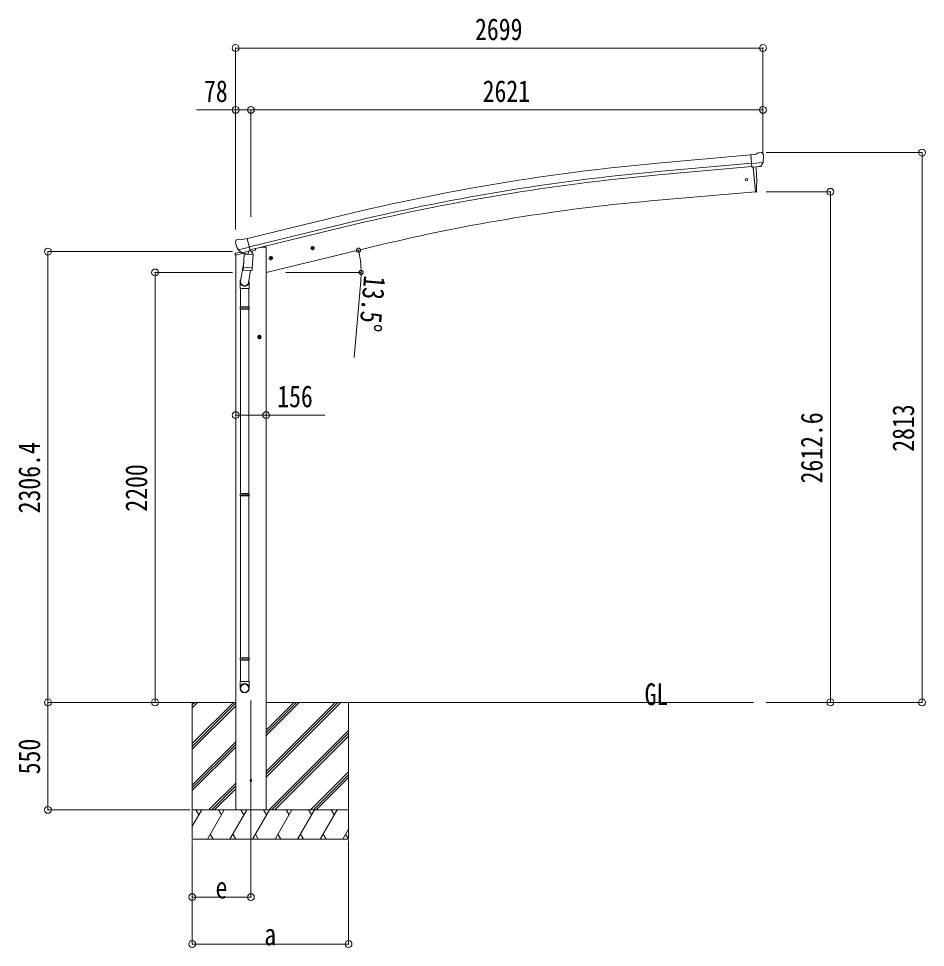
# Model space of a CAD drawing. Units: millimetres at full size. Extents: x -9783 to 33754, y -10064 to 6752.
# Drawn here: x 21726 to 26368, y -10064 to -5311 of the extents above; entities that cross this region are included whole.
import ezdxf
from ezdxf.enums import TextEntityAlignment as Align

# ---------------------------------------------------------------- set-up
doc = ezdxf.new("R2010")
doc.units = ezdxf.units.MM
doc.header["$LTSCALE"] = 35
doc.header["$PDMODE"] = 32
doc.header["$PDSIZE"] = 35
for name, color, linetype, lineweight in [('0-0_0', 7, 'Continuous', 9), ('0-1_本体', 4, 'Continuous', 9), ('0-2_部品', 7, 'Continuous', 9), ('0-8_PARTS2', 2, 'Continuous', 9), ('0-A_寸法', 6, 'Continuous', 9)]:
    doc.layers.add(name, color=color, linetype=linetype, lineweight=lineweight)
doc.styles.add('ＭＳ ゴシック', font='')
doc.styles.get('ＭＳ ゴシック').set_extended_font_data('MS Gothic')

msp = doc.modelspace()

# ---------------------------------------------------------------- linework, layer by layer
at = {"layer": '0-0_0', "color": 6}
for p, q in [((26350.91, -8810.32), (26350.91, -5997.32)), ((25881.9, -6197.72), (25881.9, -8810.32))]:
    msp.add_line(p, q, dxfattribs=at)
at = {"layer": '0-0_0'}
for p, q in [((22241.36, -8810.32), (22837.69, -8810.32)), ((22615.44, -8810.32), (22615.44, -9510.32)), ((22615.44, -9021.55), (22826.67, -8810.32)), ((22615.44, -8837.7), (22642.83, -8810.32)), ((22615.44, -8823.56), (22628.68, -8810.32)), ((22615.44, -9035.69), (22837.69, -8813.44)), ((22615.44, -9049.83), (22837.69, -8827.58)), ((22993.19, -9192.58), (23375.46, -8810.32)), ((22993.19, -9164.3), (23347.17, -8810.32)), ((22993.19, -9178.44), (23361.32, -8810.32)), ((22993.19, -8980.45), (23163.33, -8810.32)), ((22993.19, -8966.31), (23149.18, -8810.32)), ((22993.19, -8952.17), (23135.04, -8810.32)), ((22993.19, -8810.32), (25487.92, -8810.32)), ((23415.44, -8810.32), (23415.44, -9510.32)), ((23009.3, -9360.32), (23415.44, -8954.18)), ((23023.44, -9360.32), (23415.44, -8968.32)), ((23037.59, -9360.32), (23415.44, -8982.47)), ((22615.44, -9233.68), (22837.69, -9011.43)), ((22615.44, -9247.82), (22837.69, -9025.57)), ((22615.44, -9261.96), (22837.69, -9039.71)), ((23221.43, -9360.32), (23415.44, -9166.31)), ((23235.58, -9360.32), (23415.44, -9180.45)), ((23249.72, -9360.32), (23415.44, -9194.6)), ((22700.93, -9360.32), (22837.69, -9223.56)), ((22715.08, -9360.32), (22837.69, -9237.7)), ((22729.22, -9360.32), (22837.69, -9251.85)), ((23415.44, -9360.32), (22615.44, -9360.32)), ((22615.44, -9444.15), (22663.85, -9360.32)), ((22648.84, -9386.3), (22633.84, -9360.32)), ((22692.71, -9510.32), (22779.31, -9360.32)), ((22764.31, -9386.3), (22749.31, -9360.32)), ((22808.18, -9510.32), (22894.78, -9360.32)), ((22879.78, -9386.3), (22864.78, -9360.32)), ((22923.65, -9510.32), (23010.25, -9360.32)), ((22995.25, -9386.3), (22980.25, -9360.32)), ((23039.12, -9510.32), (23125.72, -9360.32)), ((23110.72, -9386.3), (23095.72, -9360.32)), ((23154.59, -9510.32), (23241.19, -9360.32)), ((23211.19, -9360.32), (23226.19, -9386.3)), ((23270.06, -9510.32), (23356.66, -9360.32)), ((23341.66, -9386.3), (23326.66, -9360.32)), ((22707.71, -9484.34), (22722.71, -9510.32)), ((22823.18, -9484.34), (22838.18, -9510.32)), ((22938.65, -9484.34), (22953.65, -9510.32)), ((23054.12, -9484.34), (23069.12, -9510.32)), ((23169.59, -9484.34), (23184.59, -9510.32)), ((23285.06, -9484.34), (23300.06, -9510.32)), ((23385.53, -9510.32), (23415.44, -9458.51)), ((23400.53, -9484.34), (23415.53, -9510.32)), ((22615.44, -9510.32), (23415.44, -9510.32))]:
    msp.add_line(p, q, dxfattribs=at)
at = {"layer": '0-1_本体'}
for p, q in [((25474.68, -6007.91), (24997.17, -6051.12)), ((25478.44, -6050.91), (25001.06, -6094.1)), ((25479.91, -6067.69), (25002.57, -6110.87)), ((25487.15, -6070.07), (25498.31, -6197.68)), ((24960.36, -6244.74), (25498.31, -6197.68)), ((22897.84, -6436.73), (23380.72, -6319.25)), ((22907.92, -6478.7), (23390.93, -6361.23)), ((22911.85, -6495.08), (23394.91, -6377.59)), ((22973.32, -6480.32), (22939.81, -6488.36)), ((22993.32, -6480.32), (22973.32, -6480.32)), ((22993.32, -6610.32), (23578.99, -6469.71)), ((22993.32, -6480.32), (22993.32, -9360.32)), ((22837.82, -6520.03), (22837.82, -9360.32)), ((22958.82, -6932.31), (22952.32, -6936.07)), ((22952.32, -6936.07), (22952.32, -6943.57)), ((22958.82, -6949.82), (22958.82, -6929.82)), ((22965.32, -6936.07), (22958.82, -6932.31)), ((22968.82, -6939.82), (22948.82, -6939.82)), ((22952.32, -6943.57), (22958.82, -6947.33))]:
    msp.add_line(p, q, dxfattribs=at)
at = {"layer": '0-1_本体', "color": 6}
msp.add_line((22993.57, -7340.5), (22837.57, -7340.5), dxfattribs=at)
at = {"layer": '0-1_本体'}
msp.add_lwpolyline([(22958.82, -6947.33), (22965.32, -6943.57), (22965.32, -6936.07)], dxfattribs=at)
for radius in [8.5, 7.7, 6.5]:
    msp.add_circle((22958.82, -6939.82), radius, dxfattribs=at)
for centre, radius, start, end in [((25993.29, -17061.12), 11054.98, 95.16866, 103.66973), ((25993.29, -17061.12), 11011.82, 95.16974, 103.66973), ((25993.29, -17061.12), 10994.98, 95.16974, 103.66973), ((25783.35, -15651.52), 9442.71, 95.00001, 103.5)]:
    msp.add_arc(centre, radius, start, end, dxfattribs=at)
at = {"layer": '0-2_部品'}
for p, q in [((25501.19, -6005.03), (25474.62, -6007.35)), ((25480.28, -6072.02), (25474.62, -6007.35)), ((25501.19, -6005.03), (25512.91, -5998.26)), ((25527.81, -5996.68), (25514.14, -5997.87)), ((25536.94, -6002.43), (25531.46, -5997.83)), ((25538.01, -6004.47), (25538.12, -6005.81)), ((25537.48, -6047.32), (25478.57, -6052.47)), ((25490.24, -6071.14), (25480.28, -6072.02)), ((25487.25, -6071.41), (25498.41, -6199.01)), ((25523.84, -6068.2), (25516.14, -6068.88)), ((25526.23, -6066.81), (25537.17, -6047.87)), ((25498.41, -6199.01), (25500.47, -6198.76)), ((22836.26, -6453.87), (22836.53, -6455.02)), ((22840.48, -6445.29), (22836.62, -6451.59)), ((22843.57, -6443.04), (22856.76, -6439.88)), ((22871.31, -6442.55), (22858.05, -6439.86)), ((22871.31, -6442.55), (22897.25, -6436.33)), ((22863.64, -6506.1), (22837.43, -6512.39)), ((22850.31, -6494.17), (22907.82, -6480.37)), ((22867.16, -6509.09), (22850.79, -6494.59)), ((22869.87, -6509.65), (22877.39, -6507.85)), ((22870.71, -6509.55), (22872.24, -6509.18)), ((22872.24, -6509.18), (22908.94, -6500.37)), ((22874.08, -6509.41), (22874.03, -6510.15)), ((22874.78, -6511.19), (22900.6, -6517.62)), ((22902.99, -6502.19), (22901.97, -6516.8)), ((22908.94, -6500.37), (22910.47, -6500)), ((22912.03, -6497.9), (22912.97, -6497.96)), ((22912.97, -6497.96), (22926.28, -6513.28)), ((22916.96, -6502.56), (22935.85, -6498.02)), ((22939.69, -6489.84), (22939.69, -6493.16)), ((23221.93, -6488.06), (23241.37, -6483.39)), ((23226.48, -6480.28), (23224.35, -6487.48)), ((23233.78, -6478.53), (23226.48, -6480.28)), ((23233.98, -6495.45), (23229.32, -6476.01)), ((23238.95, -6483.98), (23233.78, -6478.53)), ((23236.82, -6491.17), (23238.95, -6483.98)), ((22835.13, -6522.2), (22877.84, -6511.95)), ((22835.13, -6515.31), (22835.13, -6522.2)), ((22878.76, -6558.61), (22862.84, -6654.78)), ((22881.7, -6516.54), (22877.03, -6583.37)), ((22927.39, -6519.73), (22881.7, -6516.54)), ((22883.47, -6513.36), (22883.24, -6516.64)), ((22922.71, -6586.57), (22927.39, -6519.73)), ((22926.28, -6513.28), (22925.84, -6519.62)), ((23008, -6539.42), (23027.45, -6534.75)), ((23012.56, -6531.64), (23010.43, -6538.84)), ((23019.86, -6529.89), (23012.56, -6531.64)), ((23020.06, -6546.81), (23015.39, -6527.36)), ((23025.03, -6535.34), (23019.86, -6529.89)), ((23022.89, -6542.53), (23025.03, -6535.34)), ((22876.17, -6595.84), (22877.04, -6583.37)), ((22876.56, -6597.2), (22876.56, -6597.2)), ((22922.71, -6586.57), (22877.03, -6583.37)), ((22878.01, -6597.98), (22919.71, -6600.89)), ((22914.28, -6600.51), (22903.55, -6664.1)), ((22922.7, -6586.57), (22921.81, -6599.26)), ((22860.69, -6691.94), (22860.69, -6657.59)), ((22906.69, -6691.94), (22860.69, -6691.94)), ((22862.69, -6691.94), (22862.69, -6785.94)), ((22904.69, -6691.94), (22904.69, -6785.94)), ((22906.69, -6657.28), (22906.69, -6691.94)), ((22860.69, -6787.94), (22861.69, -6785.94)), ((22906.69, -6787.94), (22860.69, -6787.94)), ((22906.69, -6795.94), (22860.69, -6795.94)), ((22905.69, -6785.94), (22861.69, -6785.94)), ((22906.69, -6787.94), (22905.69, -6785.94)), ((22906.69, -6795.94), (22905.69, -6797.94)), ((22906.69, -6787.94), (22906.69, -6795.94)), ((22905.69, -6797.94), (22861.69, -6797.94)), ((22862.69, -6797.94), (22862.69, -7742.13)), ((22904.69, -6797.94), (22904.69, -7742.13)), ((22959.19, -6934.49), (22952.69, -6938.25)), ((22952.69, -6938.25), (22952.69, -6945.75)), ((22959.19, -6952), (22959.19, -6932)), ((22965.69, -6938.25), (22959.19, -6934.49)), ((22969.19, -6942), (22949.19, -6942)), ((22952.69, -6945.75), (22959.19, -6949.51)), ((22860.69, -7744.13), (22861.69, -7742.13)), ((22906.69, -7744.13), (22860.69, -7744.13)), ((22905.69, -7742.13), (22861.69, -7742.13)), ((22906.69, -7744.13), (22905.69, -7742.13)), ((22906.69, -7744.13), (22906.69, -7752.13)), ((22906.69, -7752.13), (22860.69, -7752.13)), ((22905.69, -7754.13), (22861.69, -7754.13)), ((22862.69, -7754.13), (22862.69, -8582.31)), ((22904.69, -7754.13), (22904.69, -8582.31)), ((22906.69, -7752.13), (22905.69, -7754.13)), ((22860.69, -8584.31), (22861.69, -8582.31)), ((22906.69, -8584.31), (22860.69, -8584.31)), ((22906.69, -8592.31), (22860.69, -8592.31)), ((22905.69, -8582.31), (22861.69, -8582.31)), ((22905.69, -8594.31), (22861.69, -8594.31)), ((22862.69, -8594.31), (22862.69, -8704.31)), ((22904.69, -8594.31), (22904.69, -8704.31)), ((22906.69, -8584.31), (22905.69, -8582.31)), ((22906.69, -8592.31), (22905.69, -8594.31)), ((22906.69, -8584.31), (22906.69, -8592.31)), ((22860.69, -8738.45), (22860.69, -8704.31)), ((22906.69, -8704.31), (22860.69, -8704.31)), ((22906.69, -8738.45), (22906.69, -8704.31))]:
    msp.add_line(p, q, dxfattribs=at)
for points in [[(25490.24, -6071.14), (25490.51, -6071.21), (25515.88, -6068.99), (25516.14, -6068.88)], [(25537.56, -6046.69), (25537.27, -6047.67), (25537.17, -6047.87)], [(22902.67, -6501.78), (22912.4, -6499.44), (22897.25, -6436.33)], [(22850.04, -6493.6), (22850.63, -6494.44), (22850.79, -6494.59)], [(22902.67, -6501.78), (22902.44, -6501.93), (22877.67, -6507.88), (22877.39, -6507.85)], [(23224.35, -6487.48), (23229.52, -6492.93), (23236.82, -6491.17)], [(23010.43, -6538.84), (23015.6, -6544.28), (23022.89, -6542.53)], [(22860.69, -6787.94), (22860.69, -6795.94), (22861.69, -6797.94)], [(22959.19, -6949.51), (22965.69, -6945.75), (22965.69, -6938.25)], [(22860.69, -7744.13), (22860.69, -7752.13), (22861.69, -7754.13)], [(22860.69, -8584.31), (22860.69, -8592.31), (22861.69, -8594.31)]]:
    msp.add_lwpolyline(points, dxfattribs=at)
for centre, radius in [((25452.73, -6135.75), 6.5), ((23231.65, -6485.73), 8.5), ((23231.65, -6485.73), 7.7), ((23231.65, -6485.73), 6.5), ((23017.73, -6537.09), 8.5), ((23017.73, -6537.09), 7.7), ((23017.73, -6537.09), 6.5), ((22959.19, -6942), 8.5), ((22959.19, -6942), 7.7), ((22959.19, -6942), 6.5)]:
    msp.add_circle(centre, radius, dxfattribs=at)
at = {"layer": '0-2_部品', "color": 4}
msp.add_circle((22915.57, -9210.32), 4.5, dxfattribs=at)
at = {"layer": '0-2_部品'}
for centre, radius, start, end in [((25514.41, -6000.86), 3, 95, 120), ((25528.24, -6001.66), 5, 50.00648, 94.99352), ((25336.5, -6023.45), 202.4, 353.4085, 5), ((24604.65, -6143.19), 900, 356.63919, 4.64986), ((25500.11, -6195.78), 3, 277, 356.63919), ((23033.34, -6407.77), 202.4, 193.5, 205.09125), ((22844.74, -6447.91), 5, 103.5, 148.5), ((22857.46, -6442.8), 3, 78.5, 103.5), ((22870.59, -6509.06), 0.5, 248.23754, 283.5), ((22873.58, -6509.37), 0.5, 356, 103.5), ((22875.02, -6510.22), 1, 176, 256), ((22903.59, -6502.27), 0.604, 100.59842, 172.20595), ((22910.36, -6499.51), 0.5, 283.5, 318.76246), ((22934.69, -6493.16), 5, 283.5, 0), ((22838.13, -6515.31), 3, 103.5, 180), ((22900.95, -6516.65), 1.03, 250.03897, 351.96569), ((22878.11, -6596.01), 1.95, 175.04017, 217.47766), ((22878.15, -6595.98), 2, 217.40962, 266), ((22919.85, -6598.9), 2, 266, 349.46843), ((22890.69, -6657.59), 30, 177.45142, 180)]:
    msp.add_arc(centre, radius, start, end, dxfattribs=at)
for centre, major_axis, ratio, start_param, end_param in [((25542.33, -6000.43), (-15.35, 3.44), 0.101033, 5.9751426, 5.9753737), ((25535.01, -6004.73), (2.71, -1.31), 0.997474, 0.5366567, 1.3225652), ((25523.58, -6065.21), (1.62, -2.54), 0.997631, 5.8041905, 5.8929484), ((25523.51, -6065.1), (-3.5, 2.17), 0.650902, 2.1145521, 2.1873627), ((25523.63, -6065.3), (1.62, -2.54), 0.997631, 5.965759, 6.7621801), ((22839.18, -6453.16), (-1.57, -2.57), 0.99628, 4.712389, 5.4996506), ((22869.15, -6506.83), (-0.73, -2.92), 0.997631, 5.8041905, 6.6006116), ((22869.21, -6506.6), (2.63, 3.16), 0.650902, 4.0958226, 4.1686332), ((22869.18, -6506.73), (-0.73, -2.92), 0.997631, 0.3902369, 0.4789948), ((22883.69, -6657.28), (23, 0), 0.996195, 2.5560258, 6.5663028), ((22883.69, -6657.28), (21, 0), 0.996195, 2.9349147, 5.9512394), ((22883.69, -8736.71), (-23, 0), 0.996195, 3.1415927, 6.2831853), ((22883.69, -8738.45), (-23, 0), 0.996195, 3.1415927, 6.2831853), ((22883.69, -8738.45), (0, -23.43), 0.981806, 4.712389, 7.8539816)]:
    msp.add_ellipse(centre, major_axis=major_axis, ratio=ratio, start_param=start_param, end_param=end_param, dxfattribs=at)
msp.add_ellipse((22883.69, -8738.45), major_axis=(21, 0), ratio=0.996195, dxfattribs=at)
at = {"layer": '0-8_PARTS2'}
msp.add_line((22915.57, -8801.11), (22915.57, -9560.32), dxfattribs=at)
at = {"layer": '0-A_寸法'}
for p, q in [((22837.57, -5461.96), (25536.57, -5461.96)), ((25536.57, -5461.96), (25536.57, -5778.58)), ((22837.57, -5778.58), (22837.57, -6390.81)), ((22837.57, -5778.58), (22915.57, -5778.58)), ((22915.57, -5778.58), (22915.57, -6326.43)), ((22915.57, -5778.58), (25536.57, -5778.58)), ((25536.57, -5778.58), (25536.57, -6007.58)), ((26350.91, -5997.32), (25553.07, -5997.32)), ((25881.9, -6197.72), (25553.07, -6197.72)), ((21876.99, -8810.32), (21876.99, -6503.92)), ((21876.99, -6503.92), (22822.08, -6503.92)), ((22424.96, -8810.32), (22424.96, -6610.32)), ((22424.96, -6610.32), (22822.08, -6610.32)), ((23094.07, -6610.32), (23480.92, -6610.32)), ((23478.07, -6652.78), (23443.71, -7045.28)), ((22993.57, -7340.5), (23293.57, -7340.5)), ((21876.99, -8810.32), (22605.11, -8810.32)), ((21876.99, -9360.32), (21876.99, -8810.32)), ((25881.9, -8810.32), (25553.07, -8810.32)), ((26350.91, -8810.32), (25881.9, -8810.32)), ((21876.99, -9360.32), (22605.11, -9360.32)), ((22615.32, -10046.68), (22615.32, -9517.74)), ((22615.32, -9806.71), (22615.32, -9517.74)), ((22915.57, -9806.71), (22915.57, -9517.74)), ((23415.32, -10046.68), (23415.32, -9517.74)), ((22915.57, -9806.71), (22615.32, -9806.71)), ((22615.32, -10046.68), (23415.32, -10046.68))]:
    msp.add_line(p, q, dxfattribs=at)
msp.add_lwpolyline([(22837.57, -5461.96), (22837.57, -5778.58), (22637.57, -5778.58)], dxfattribs=at)
for centre in [(23466.47, -6496.67), (23479.92, -6610.32)]:
    msp.add_circle(centre, 10.62, dxfattribs=at)
for start, end in [(0, 13.5), (354.99678, 0)]:
    msp.add_arc((22993.07, -6610.32), 486.86, start, end, dxfattribs=at)
for p in [(22837.57, -5461.96), (25536.57, -5461.96), (22837.57, -5778.58), (22915.57, -5778.58), (25536.57, -5778.58), (26350.91, -5997.32), (25881.9, -6197.72), (21876.99, -6503.92), (22424.96, -6610.32), (22837.57, -7340.5), (22993.57, -7340.5), (21876.99, -8810.32), (22424.96, -8810.32), (25881.9, -8810.32), (26350.91, -8810.32), (21876.99, -9360.32), (22615.32, -9806.71), (22915.57, -9806.71), (22615.32, -10046.68), (23415.32, -10046.68)]:
    msp.add_point(p, dxfattribs=at)

# ---------------------------------------------------------------- texts
at = {"layer": '0-0_0', "style": 'ＭＳ ゴシック', "width": 0.8}
msp.add_text('GL', height=111.4, dxfattribs=at).set_placement((24930.89, -8857.76), align=Align.BOTTOM_LEFT)
at = {"layer": '0-A_寸法', "color": 7, "style": 'ＭＳ ゴシック', "width": 0.8}
for s, p in [('2699', (24063.07, -5454.96)), ('78', (22675.57, -5771.58)), ('2621', (24102.07, -5771.58)), ('156', (23050.57, -7333.5)), ('e', (22734.32, -9846.71)), ('a', (22984.32, -10086.68))]:
    msp.add_text(s, height=111.4, dxfattribs=at).set_placement(p, align=Align.BOTTOM_LEFT)
for s, rotation, p in [('13.5°', 264.997, (23462.09, -6620.26)), ('2813', 90, (26343.91, -7527.82)), ('2612.6', 90, (25874.9, -7690.02)), ('2306.4', 90, (21869.99, -7843.12)), ('2200', 90, (22417.96, -7834.32)), ('550', 90, (21869.99, -9178.32))]:
    msp.add_text(s, height=111.4, rotation=rotation, dxfattribs=at).set_placement(p, align=Align.BOTTOM_LEFT)

doc.saveas('drawing.dxf')
